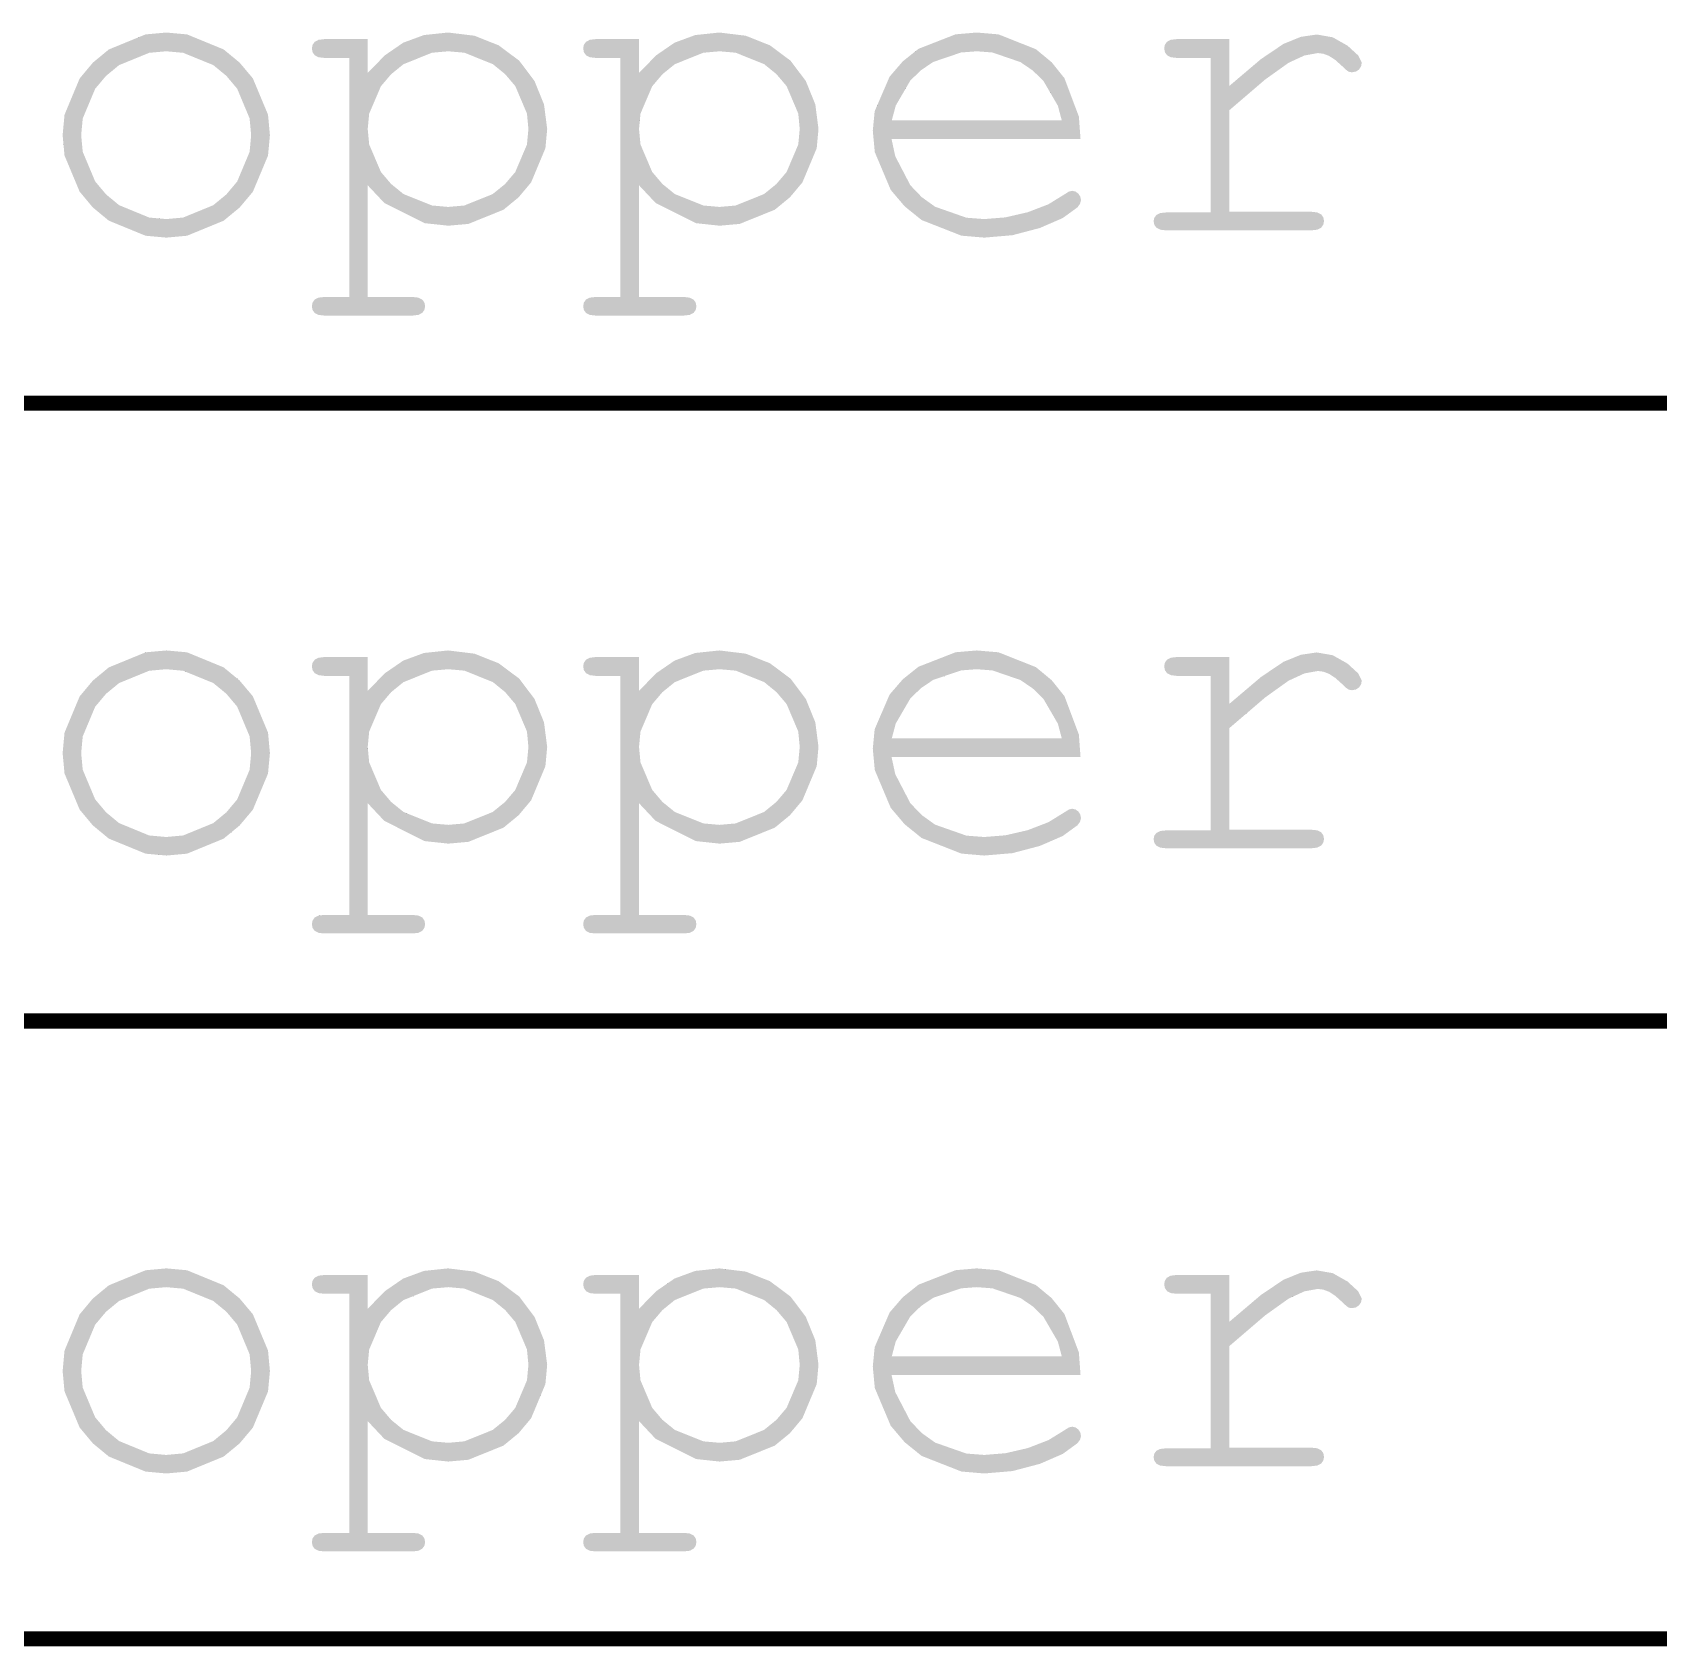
# Model space of a CAD drawing. Extents: x -3 to 268, y -4 to 76.
# Drawn here: x 216.55 to 227.34, y 30.49 to 41.2 of the extents above; entities that cross this region are included whole.
import ezdxf

# ---------------------------------------------------------------- set-up
doc = ezdxf.new("R2010")
doc.units = 0
doc.layers.add('DRILL_SYMBOLS', color=255, linetype='CONTINUOUS')

msp = doc.modelspace()

# ---------------------------------------------------------------- hatches: boundary and pattern name
at = {"layer": 'DRILL_SYMBOLS'}
for points in [[(218.121259, 40.514915), (218.10867, 40.379417), (218.007962, 40.139183), (217.996747, 40.514915), (217.986447, 40.626335), (217.90405, 40.823356), (217.831952, 40.908958), (217.745206, 40.980095), (217.545621, 41.061393), (217.432782, 41.071556), (217.319943, 41.061348), (217.120358, 40.979683), (217.033612, 40.908226), (216.961514, 40.822395), (216.879117, 40.62574), (216.868817, 40.514915), (216.879117, 40.404686), (216.961514, 40.208397), (217.033612, 40.122337), (217.120358, 40.05056), (217.319943, 39.968528), (217.432782, 39.958275), (217.545621, 39.968483), (217.745206, 40.050148), (217.831952, 40.121605), (217.90405, 40.207435), (217.986447, 40.404091), (217.996747, 40.514915), (218.007962, 40.139183), (217.919843, 40.034446), (217.813962, 39.947298), (217.571164, 39.8477), (217.434247, 39.835251), (217.296094, 39.847746), (217.052197, 39.94771), (216.946454, 40.035179), (216.858655, 40.140144), (216.758313, 40.380012), (216.74577, 40.514915), (216.758313, 40.650459), (216.858655, 40.89106), (216.946454, 40.996116), (217.052197, 41.083595), (217.296094, 41.183571), (217.434247, 41.196068), (217.571164, 41.183616), (217.813962, 41.084007), (217.919843, 40.996849), (218.007962, 40.892021), (218.10867, 40.651054)], [(218.770185, 41.152122), (218.770185, 40.928001), (218.884076, 41.044822), (219.006024, 41.128685), (219.143353, 41.179222), (219.303388, 41.196068), (219.47807, 41.174827), (219.638837, 41.111107), (219.77525, 41.009483), (219.876874, 40.874534), (219.940045, 40.719078), (219.961103, 40.555931), (219.949246, 40.428169), (219.854398, 40.201484), (219.836591, 40.555931), (219.826932, 40.658333), (219.749661, 40.840339), (219.68205, 40.919944), (219.600522, 40.986274), (219.411923, 41.06208), (219.304853, 41.071556), (219.197095, 41.062034), (219.007398, 40.985862), (218.925458, 40.919212), (218.857526, 40.839378), (218.779889, 40.657737), (218.770185, 40.555931), (218.779889, 40.453483), (218.857526, 40.27111), (218.925458, 40.191185), (219.007398, 40.124534), (219.197095, 40.048362), (219.304853, 40.038841), (219.411328, 40.048317), (219.599561, 40.124122), (219.681317, 40.190452), (219.749249, 40.270149), (219.826886, 40.452888), (219.836591, 40.555931), (219.854398, 40.201484), (219.771405, 40.102562), (219.671109, 40.02021), (219.437833, 39.926094), (219.304853, 39.914329), (219.14784, 39.931083), (218.880506, 40.065117), (218.770185, 40.182396), (218.770185, 39.441208), (219.069013, 39.441208), (219.106732, 39.436996), (219.132001, 39.424362), (219.146283, 39.40477), (219.151044, 39.379684), (219.146283, 39.355514), (219.132001, 39.335739), (219.106732, 39.322555), (219.069013, 39.318161), (218.48161, 39.318161), (218.443891, 39.322372), (218.418622, 39.335006), (218.40434, 39.354599), (218.399579, 39.379684), (218.40434, 39.40477), (218.418622, 39.424362), (218.443891, 39.436996), (218.48161, 39.441208), (218.647138, 39.441208), (218.647138, 41.02761), (218.48161, 41.02761), (218.443891, 41.032005), (218.418622, 41.045189), (218.40434, 41.06533), (218.399579, 41.090599), (218.40434, 41.114769), (218.418622, 41.134544), (218.443891, 41.147728), (218.48161, 41.152122)], [(220.570478, 41.152122), (220.570478, 40.928001), (220.684369, 41.044822), (220.806317, 41.128685), (220.943646, 41.179222), (221.103681, 41.196068), (221.278363, 41.174827), (221.43913, 41.111107), (221.575543, 41.009483), (221.677167, 40.874534), (221.740338, 40.719078), (221.761395, 40.555931), (221.749539, 40.428169), (221.654691, 40.201484), (221.636884, 40.555931), (221.627225, 40.658333), (221.549954, 40.840339), (221.482343, 40.919944), (221.400815, 40.986274), (221.212216, 41.06208), (221.105145, 41.071556), (220.997388, 41.062034), (220.807691, 40.985862), (220.725751, 40.919212), (220.657819, 40.839378), (220.580182, 40.657737), (220.570478, 40.555931), (220.580182, 40.453483), (220.657819, 40.27111), (220.725751, 40.191185), (220.807691, 40.124534), (220.997388, 40.048362), (221.105145, 40.038841), (221.211621, 40.048317), (221.399854, 40.124122), (221.48161, 40.190452), (221.549542, 40.270149), (221.627179, 40.452888), (221.636884, 40.555931), (221.654691, 40.201484), (221.571698, 40.102562), (221.471402, 40.02021), (221.238126, 39.926094), (221.105145, 39.914329), (220.948133, 39.931083), (220.680799, 40.065117), (220.570478, 40.182396), (220.570478, 39.441208), (220.869306, 39.441208), (220.907025, 39.436996), (220.932294, 39.424362), (220.946576, 39.40477), (220.951337, 39.379684), (220.946576, 39.355514), (220.932294, 39.335739), (220.907025, 39.322555), (220.869306, 39.318161), (220.281903, 39.318161), (220.244184, 39.322372), (220.218915, 39.335006), (220.204633, 39.354599), (220.199872, 39.379684), (220.204633, 39.40477), (220.218915, 39.424362), (220.244184, 39.436996), (220.281903, 39.441208), (220.447431, 39.441208), (220.447431, 41.02761), (220.281903, 41.02761), (220.244184, 41.032005), (220.218915, 41.045189), (220.204633, 41.06533), (220.199872, 41.090599), (220.204633, 41.114769), (220.218915, 41.134544), (220.244184, 41.147728), (220.281903, 41.152122)], [(223.500165, 40.488548), (222.246259, 40.488548), (222.270841, 40.374977), (222.370816, 40.182716), (222.44621, 40.104026), (222.535062, 40.04026), (222.742703, 39.967384), (222.861493, 39.958275), (223.002484, 39.969627), (223.150067, 40.003685), (223.28703, 40.056419), (223.396161, 40.123802), (223.422162, 40.140281), (223.444501, 40.145775), (223.466474, 40.141197), (223.485517, 40.127464), (223.4987, 40.107505), (223.503095, 40.084251), (223.497235, 40.059715), (223.479657, 40.035911), (223.382062, 39.965049), (223.229901, 39.898948), (223.048078, 39.851175), (222.861493, 39.835251), (222.709836, 39.848204), (222.445798, 39.95183), (222.333417, 40.042503), (222.240811, 40.151588), (222.134976, 40.402443), (222.121747, 40.544212), (222.134152, 40.673484), (222.233396, 40.903465), (222.320233, 41.004173), (222.425382, 41.088127), (222.671109, 41.184074), (222.811688, 41.196068), (222.955884, 41.183754), (223.204175, 41.085243), (223.30827, 40.999046), (223.393323, 40.893257), (223.375653, 40.61306), (223.349881, 40.710106), (223.253568, 40.875633), (223.183026, 40.944114), (223.101316, 40.99987), (222.915647, 41.063591), (222.811688, 41.071556), (222.707776, 41.063682), (222.522473, 41.000694), (222.441083, 40.945579), (222.37077, 40.877556), (222.274091, 40.711296), (222.247724, 40.61306), (223.375653, 40.61306), (223.393323, 40.893257), (223.48927, 40.638008)], [(224.48747, 41.152122), (224.48747, 40.841575), (224.697492, 41.019737), (224.847089, 41.120628), (224.961896, 41.16732), (225.067548, 41.182884), (225.173566, 41.16439), (225.271894, 41.108909), (225.342755, 41.043907), (225.366376, 40.996849), (225.361798, 40.971397), (225.348065, 40.950706), (225.327374, 40.936973), (225.301923, 40.932396), (225.288373, 40.933677), (225.27702, 40.937523), (225.262372, 40.948326), (225.238935, 40.970482), (225.190961, 41.013694), (225.149579, 41.040794), (225.111859, 41.055076), (225.074872, 41.059837), (224.986066, 41.043724), (224.88078, 40.995384), (224.72569, 40.884422), (224.48747, 40.680443), (224.48747, 40.006614), (225.032392, 40.006614), (225.07121, 40.002403), (225.096845, 39.989769), (225.111127, 39.970176), (225.115888, 39.945091), (225.111127, 39.920921), (225.096845, 39.901146), (225.07121, 39.887962), (225.032392, 39.883568), (224.06706, 39.883568), (224.02934, 39.887779), (224.004071, 39.900413), (223.989789, 39.919639), (223.985028, 39.943626), (223.989606, 39.966514), (224.003339, 39.985374), (224.028424, 39.998008), (224.06706, 40.00222), (224.364423, 40.00222), (224.364423, 41.02761), (224.137372, 41.02761), (224.099652, 41.032005), (224.074384, 41.045189), (224.060102, 41.06533), (224.055341, 41.090599), (224.059918, 41.114769), (224.073651, 41.134544), (224.098737, 41.147728), (224.137372, 41.152122)], [(218.121259, 36.414915), (218.10867, 36.279417), (218.007962, 36.039183), (217.996747, 36.414915), (217.986447, 36.526335), (217.90405, 36.723356), (217.831952, 36.808958), (217.745206, 36.880095), (217.545621, 36.961393), (217.432782, 36.971556), (217.319943, 36.961348), (217.120358, 36.879683), (217.033612, 36.808226), (216.961514, 36.722395), (216.879117, 36.52574), (216.868817, 36.414915), (216.879117, 36.304686), (216.961514, 36.108397), (217.033612, 36.022337), (217.120358, 35.95056), (217.319943, 35.868528), (217.432782, 35.858275), (217.545621, 35.868483), (217.745206, 35.950148), (217.831952, 36.021605), (217.90405, 36.107435), (217.986447, 36.304091), (217.996747, 36.414915), (218.007962, 36.039183), (217.919843, 35.934446), (217.813962, 35.847298), (217.571164, 35.7477), (217.434247, 35.735251), (217.296094, 35.747746), (217.052197, 35.84771), (216.946454, 35.935179), (216.858655, 36.040144), (216.758313, 36.280012), (216.74577, 36.414915), (216.758313, 36.550459), (216.858655, 36.79106), (216.946454, 36.896116), (217.052197, 36.983595), (217.296094, 37.083571), (217.434247, 37.096068), (217.571164, 37.083616), (217.813962, 36.984007), (217.919843, 36.896849), (218.007962, 36.792021), (218.10867, 36.551054)], [(218.770185, 37.052122), (218.770185, 36.828001), (218.884076, 36.944822), (219.006024, 37.028685), (219.143353, 37.079222), (219.303388, 37.096068), (219.47807, 37.074827), (219.638837, 37.011107), (219.77525, 36.909483), (219.876874, 36.774534), (219.940045, 36.619078), (219.961103, 36.455931), (219.949246, 36.328169), (219.854398, 36.101484), (219.836591, 36.455931), (219.826932, 36.558333), (219.749661, 36.740339), (219.68205, 36.819944), (219.600522, 36.886274), (219.411923, 36.96208), (219.304853, 36.971556), (219.197095, 36.962034), (219.007398, 36.885862), (218.925458, 36.819212), (218.857526, 36.739378), (218.779889, 36.557737), (218.770185, 36.455931), (218.779889, 36.353483), (218.857526, 36.17111), (218.925458, 36.091185), (219.007398, 36.024534), (219.197095, 35.948362), (219.304853, 35.938841), (219.411328, 35.948317), (219.599561, 36.024122), (219.681317, 36.090452), (219.749249, 36.170149), (219.826886, 36.352888), (219.836591, 36.455931), (219.854398, 36.101484), (219.771405, 36.002562), (219.671109, 35.92021), (219.437833, 35.826094), (219.304853, 35.814329), (219.14784, 35.831083), (218.880506, 35.965117), (218.770185, 36.082396), (218.770185, 35.341208), (219.069013, 35.341208), (219.106732, 35.336996), (219.132001, 35.324362), (219.146283, 35.30477), (219.151044, 35.279684), (219.146283, 35.255514), (219.132001, 35.235739), (219.106732, 35.222555), (219.069013, 35.218161), (218.48161, 35.218161), (218.443891, 35.222372), (218.418622, 35.235006), (218.40434, 35.254599), (218.399579, 35.279684), (218.40434, 35.30477), (218.418622, 35.324362), (218.443891, 35.336996), (218.48161, 35.341208), (218.647138, 35.341208), (218.647138, 36.92761), (218.48161, 36.92761), (218.443891, 36.932005), (218.418622, 36.945189), (218.40434, 36.96533), (218.399579, 36.990599), (218.40434, 37.014769), (218.418622, 37.034544), (218.443891, 37.047728), (218.48161, 37.052122)], [(220.570478, 37.052122), (220.570478, 36.828001), (220.684369, 36.944822), (220.806317, 37.028685), (220.943646, 37.079222), (221.103681, 37.096068), (221.278363, 37.074827), (221.43913, 37.011107), (221.575543, 36.909483), (221.677167, 36.774534), (221.740338, 36.619078), (221.761395, 36.455931), (221.749539, 36.328169), (221.654691, 36.101484), (221.636884, 36.455931), (221.627225, 36.558333), (221.549954, 36.740339), (221.482343, 36.819944), (221.400815, 36.886274), (221.212216, 36.96208), (221.105145, 36.971556), (220.997388, 36.962034), (220.807691, 36.885862), (220.725751, 36.819212), (220.657819, 36.739378), (220.580182, 36.557737), (220.570478, 36.455931), (220.580182, 36.353483), (220.657819, 36.17111), (220.725751, 36.091185), (220.807691, 36.024534), (220.997388, 35.948362), (221.105145, 35.938841), (221.211621, 35.948317), (221.399854, 36.024122), (221.48161, 36.090452), (221.549542, 36.170149), (221.627179, 36.352888), (221.636884, 36.455931), (221.654691, 36.101484), (221.571698, 36.002562), (221.471402, 35.92021), (221.238126, 35.826094), (221.105145, 35.814329), (220.948133, 35.831083), (220.680799, 35.965117), (220.570478, 36.082396), (220.570478, 35.341208), (220.869306, 35.341208), (220.907025, 35.336996), (220.932294, 35.324362), (220.946576, 35.30477), (220.951337, 35.279684), (220.946576, 35.255514), (220.932294, 35.235739), (220.907025, 35.222555), (220.869306, 35.218161), (220.281903, 35.218161), (220.244184, 35.222372), (220.218915, 35.235006), (220.204633, 35.254599), (220.199872, 35.279684), (220.204633, 35.30477), (220.218915, 35.324362), (220.244184, 35.336996), (220.281903, 35.341208), (220.447431, 35.341208), (220.447431, 36.92761), (220.281903, 36.92761), (220.244184, 36.932005), (220.218915, 36.945189), (220.204633, 36.96533), (220.199872, 36.990599), (220.204633, 37.014769), (220.218915, 37.034544), (220.244184, 37.047728), (220.281903, 37.052122)], [(223.500165, 36.388548), (222.246259, 36.388548), (222.270841, 36.274977), (222.370816, 36.082716), (222.44621, 36.004026), (222.535062, 35.94026), (222.742703, 35.867384), (222.861493, 35.858275), (223.002484, 35.869627), (223.150067, 35.903685), (223.28703, 35.956419), (223.396161, 36.023802), (223.422162, 36.040281), (223.444501, 36.045775), (223.466474, 36.041197), (223.485517, 36.027464), (223.4987, 36.007505), (223.503095, 35.984251), (223.497235, 35.959715), (223.479657, 35.935911), (223.382062, 35.865049), (223.229901, 35.798948), (223.048078, 35.751175), (222.861493, 35.735251), (222.709836, 35.748204), (222.445798, 35.85183), (222.333417, 35.942503), (222.240811, 36.051588), (222.134976, 36.302443), (222.121747, 36.444212), (222.134152, 36.573484), (222.233396, 36.803465), (222.320233, 36.904173), (222.425382, 36.988127), (222.671109, 37.084074), (222.811688, 37.096068), (222.955884, 37.083754), (223.204175, 36.985243), (223.30827, 36.899046), (223.393323, 36.793257), (223.375653, 36.51306), (223.349881, 36.610106), (223.253568, 36.775633), (223.183026, 36.844114), (223.101316, 36.89987), (222.915647, 36.963591), (222.811688, 36.971556), (222.707776, 36.963682), (222.522473, 36.900694), (222.441083, 36.845579), (222.37077, 36.777556), (222.274091, 36.611296), (222.247724, 36.51306), (223.375653, 36.51306), (223.393323, 36.793257), (223.48927, 36.538008)], [(224.48747, 37.052122), (224.48747, 36.741575), (224.697492, 36.919737), (224.847089, 37.020628), (224.961896, 37.06732), (225.067548, 37.082884), (225.173566, 37.06439), (225.271894, 37.008909), (225.342755, 36.943907), (225.366376, 36.896849), (225.361798, 36.871397), (225.348065, 36.850706), (225.327374, 36.836973), (225.301923, 36.832396), (225.288373, 36.833677), (225.27702, 36.837523), (225.262372, 36.848326), (225.238935, 36.870482), (225.190961, 36.913694), (225.149579, 36.940794), (225.111859, 36.955076), (225.074872, 36.959837), (224.986066, 36.943724), (224.88078, 36.895384), (224.72569, 36.784422), (224.48747, 36.580443), (224.48747, 35.906614), (225.032392, 35.906614), (225.07121, 35.902403), (225.096845, 35.889769), (225.111127, 35.870176), (225.115888, 35.845091), (225.111127, 35.820921), (225.096845, 35.801146), (225.07121, 35.787962), (225.032392, 35.783568), (224.06706, 35.783568), (224.02934, 35.787779), (224.004071, 35.800413), (223.989789, 35.819639), (223.985028, 35.843626), (223.989606, 35.866514), (224.003339, 35.885374), (224.028424, 35.898008), (224.06706, 35.90222), (224.364423, 35.90222), (224.364423, 36.92761), (224.137372, 36.92761), (224.099652, 36.932005), (224.074384, 36.945189), (224.060102, 36.96533), (224.055341, 36.990599), (224.059918, 37.014769), (224.073651, 37.034544), (224.098737, 37.047728), (224.137372, 37.052122)], [(218.121259, 32.314915), (218.10867, 32.179417), (218.007962, 31.939183), (217.996747, 32.314915), (217.986447, 32.426335), (217.90405, 32.623356), (217.831952, 32.708958), (217.745206, 32.780095), (217.545621, 32.861393), (217.432782, 32.871556), (217.319943, 32.861348), (217.120358, 32.779683), (217.033612, 32.708226), (216.961514, 32.622395), (216.879117, 32.42574), (216.868817, 32.314915), (216.879117, 32.204686), (216.961514, 32.008397), (217.033612, 31.922337), (217.120358, 31.85056), (217.319943, 31.768528), (217.432782, 31.758275), (217.545621, 31.768483), (217.745206, 31.850148), (217.831952, 31.921605), (217.90405, 32.007435), (217.986447, 32.204091), (217.996747, 32.314915), (218.007962, 31.939183), (217.919843, 31.834446), (217.813962, 31.747298), (217.571164, 31.6477), (217.434247, 31.635251), (217.296094, 31.647746), (217.052197, 31.74771), (216.946454, 31.835179), (216.858655, 31.940144), (216.758313, 32.180012), (216.74577, 32.314915), (216.758313, 32.450459), (216.858655, 32.69106), (216.946454, 32.796116), (217.052197, 32.883595), (217.296094, 32.983571), (217.434247, 32.996068), (217.571164, 32.983616), (217.813962, 32.884007), (217.919843, 32.796849), (218.007962, 32.692021), (218.10867, 32.451054)], [(218.770185, 32.952122), (218.770185, 32.728001), (218.884076, 32.844822), (219.006024, 32.928685), (219.143353, 32.979222), (219.303388, 32.996068), (219.47807, 32.974827), (219.638837, 32.911107), (219.77525, 32.809483), (219.876874, 32.674534), (219.940045, 32.519078), (219.961103, 32.355931), (219.949246, 32.228169), (219.854398, 32.001484), (219.836591, 32.355931), (219.826932, 32.458333), (219.749661, 32.640339), (219.68205, 32.719944), (219.600522, 32.786274), (219.411923, 32.86208), (219.304853, 32.871556), (219.197095, 32.862034), (219.007398, 32.785862), (218.925458, 32.719212), (218.857526, 32.639378), (218.779889, 32.457737), (218.770185, 32.355931), (218.779889, 32.253483), (218.857526, 32.07111), (218.925458, 31.991185), (219.007398, 31.924534), (219.197095, 31.848362), (219.304853, 31.838841), (219.411328, 31.848317), (219.599561, 31.924122), (219.681317, 31.990452), (219.749249, 32.070149), (219.826886, 32.252888), (219.836591, 32.355931), (219.854398, 32.001484), (219.771405, 31.902562), (219.671109, 31.82021), (219.437833, 31.726094), (219.304853, 31.714329), (219.14784, 31.731083), (218.880506, 31.865117), (218.770185, 31.982396), (218.770185, 31.241208), (219.069013, 31.241208), (219.106732, 31.236996), (219.132001, 31.224362), (219.146283, 31.20477), (219.151044, 31.179684), (219.146283, 31.155514), (219.132001, 31.135739), (219.106732, 31.122555), (219.069013, 31.118161), (218.48161, 31.118161), (218.443891, 31.122372), (218.418622, 31.135006), (218.40434, 31.154599), (218.399579, 31.179684), (218.40434, 31.20477), (218.418622, 31.224362), (218.443891, 31.236996), (218.48161, 31.241208), (218.647138, 31.241208), (218.647138, 32.82761), (218.48161, 32.82761), (218.443891, 32.832005), (218.418622, 32.845189), (218.40434, 32.86533), (218.399579, 32.890599), (218.40434, 32.914769), (218.418622, 32.934544), (218.443891, 32.947728), (218.48161, 32.952122)], [(220.570478, 32.952122), (220.570478, 32.728001), (220.684369, 32.844822), (220.806317, 32.928685), (220.943646, 32.979222), (221.103681, 32.996068), (221.278363, 32.974827), (221.43913, 32.911107), (221.575543, 32.809483), (221.677167, 32.674534), (221.740338, 32.519078), (221.761395, 32.355931), (221.749539, 32.228169), (221.654691, 32.001484), (221.636884, 32.355931), (221.627225, 32.458333), (221.549954, 32.640339), (221.482343, 32.719944), (221.400815, 32.786274), (221.212216, 32.86208), (221.105145, 32.871556), (220.997388, 32.862034), (220.807691, 32.785862), (220.725751, 32.719212), (220.657819, 32.639378), (220.580182, 32.457737), (220.570478, 32.355931), (220.580182, 32.253483), (220.657819, 32.07111), (220.725751, 31.991185), (220.807691, 31.924534), (220.997388, 31.848362), (221.105145, 31.838841), (221.211621, 31.848317), (221.399854, 31.924122), (221.48161, 31.990452), (221.549542, 32.070149), (221.627179, 32.252888), (221.636884, 32.355931), (221.654691, 32.001484), (221.571698, 31.902562), (221.471402, 31.82021), (221.238126, 31.726094), (221.105145, 31.714329), (220.948133, 31.731083), (220.680799, 31.865117), (220.570478, 31.982396), (220.570478, 31.241208), (220.869306, 31.241208), (220.907025, 31.236996), (220.932294, 31.224362), (220.946576, 31.20477), (220.951337, 31.179684), (220.946576, 31.155514), (220.932294, 31.135739), (220.907025, 31.122555), (220.869306, 31.118161), (220.281903, 31.118161), (220.244184, 31.122372), (220.218915, 31.135006), (220.204633, 31.154599), (220.199872, 31.179684), (220.204633, 31.20477), (220.218915, 31.224362), (220.244184, 31.236996), (220.281903, 31.241208), (220.447431, 31.241208), (220.447431, 32.82761), (220.281903, 32.82761), (220.244184, 32.832005), (220.218915, 32.845189), (220.204633, 32.86533), (220.199872, 32.890599), (220.204633, 32.914769), (220.218915, 32.934544), (220.244184, 32.947728), (220.281903, 32.952122)], [(223.500165, 32.288548), (222.246259, 32.288548), (222.270841, 32.174977), (222.370816, 31.982716), (222.44621, 31.904026), (222.535062, 31.84026), (222.742703, 31.767384), (222.861493, 31.758275), (223.002484, 31.769627), (223.150067, 31.803685), (223.28703, 31.856419), (223.396161, 31.923802), (223.422162, 31.940281), (223.444501, 31.945775), (223.466474, 31.941197), (223.485517, 31.927464), (223.4987, 31.907505), (223.503095, 31.884251), (223.497235, 31.859715), (223.479657, 31.835911), (223.382062, 31.765049), (223.229901, 31.698948), (223.048078, 31.651175), (222.861493, 31.635251), (222.709836, 31.648204), (222.445798, 31.75183), (222.333417, 31.842503), (222.240811, 31.951588), (222.134976, 32.202443), (222.121747, 32.344212), (222.134152, 32.473484), (222.233396, 32.703465), (222.320233, 32.804173), (222.425382, 32.888127), (222.671109, 32.984074), (222.811688, 32.996068), (222.955884, 32.983754), (223.204175, 32.885243), (223.30827, 32.799046), (223.393323, 32.693257), (223.375653, 32.41306), (223.349881, 32.510106), (223.253568, 32.675633), (223.183026, 32.744114), (223.101316, 32.79987), (222.915647, 32.863591), (222.811688, 32.871556), (222.707776, 32.863682), (222.522473, 32.800694), (222.441083, 32.745579), (222.37077, 32.677556), (222.274091, 32.511296), (222.247724, 32.41306), (223.375653, 32.41306), (223.393323, 32.693257), (223.48927, 32.438008)], [(224.48747, 32.952122), (224.48747, 32.641575), (224.697492, 32.819737), (224.847089, 32.920628), (224.961896, 32.96732), (225.067548, 32.982884), (225.173566, 32.96439), (225.271894, 32.908909), (225.342755, 32.843907), (225.366376, 32.796849), (225.361798, 32.771397), (225.348065, 32.750706), (225.327374, 32.736973), (225.301923, 32.732396), (225.288373, 32.733677), (225.27702, 32.737523), (225.262372, 32.748326), (225.238935, 32.770482), (225.190961, 32.813694), (225.149579, 32.840794), (225.111859, 32.855076), (225.074872, 32.859837), (224.986066, 32.843724), (224.88078, 32.795384), (224.72569, 32.684422), (224.48747, 32.480443), (224.48747, 31.806614), (225.032392, 31.806614), (225.07121, 31.802403), (225.096845, 31.789769), (225.111127, 31.770176), (225.115888, 31.745091), (225.111127, 31.720921), (225.096845, 31.701146), (225.07121, 31.687962), (225.032392, 31.683568), (224.06706, 31.683568), (224.02934, 31.687779), (224.004071, 31.700413), (223.989789, 31.719639), (223.985028, 31.743626), (223.989606, 31.766514), (224.003339, 31.785374), (224.028424, 31.798008), (224.06706, 31.80222), (224.364423, 31.80222), (224.364423, 32.82761), (224.137372, 32.82761), (224.099652, 32.832005), (224.074384, 32.845189), (224.060102, 32.86533), (224.055341, 32.890599), (224.059918, 32.914769), (224.073651, 32.934544), (224.098737, 32.947728), (224.137372, 32.952122)]]:
    msp.add_hatch(color=7, dxfattribs=at).paths.add_polyline_path(points)

# ---------------------------------------------------------------- linework, layer by layer
at = {"layer": 'DRILL_SYMBOLS', "color": 7}
for points, const_width in [([(218.121259, 40.514915), (218.10867, 40.379417), (218.007962, 40.139183), (217.996747, 40.514915), (217.986447, 40.626335), (217.90405, 40.823356), (217.831952, 40.908958), (217.745206, 40.980095), (217.545621, 41.061393), (217.432782, 41.071556), (217.319943, 41.061348), (217.120358, 40.979683), (217.033612, 40.908226), (216.961514, 40.822395), (216.879117, 40.62574), (216.868817, 40.514915), (216.879117, 40.404686), (216.961514, 40.208397), (217.033612, 40.122337), (217.120358, 40.05056), (217.319943, 39.968528), (217.432782, 39.958275), (217.545621, 39.968483), (217.745206, 40.050148), (217.831952, 40.121605), (217.90405, 40.207435), (217.986447, 40.404091), (217.996747, 40.514915), (218.007962, 40.139183), (217.919843, 40.034446), (217.813962, 39.947298), (217.571164, 39.8477), (217.434247, 39.835251), (217.296094, 39.847746), (217.052197, 39.94771), (216.946454, 40.035179), (216.858655, 40.140144), (216.758313, 40.380012), (216.74577, 40.514915), (216.758313, 40.650459), (216.858655, 40.89106), (216.946454, 40.996116), (217.052197, 41.083595), (217.296094, 41.183571), (217.434247, 41.196068), (217.571164, 41.183616), (217.813962, 41.084007), (217.919843, 40.996849), (218.007962, 40.892021), (218.10867, 40.651054), (218.121259, 40.514915)], 0.000001), ([(218.770185, 41.152122), (218.770185, 40.928001), (218.884076, 41.044822), (219.006024, 41.128685), (219.143353, 41.179222), (219.303388, 41.196068), (219.47807, 41.174827), (219.638837, 41.111107), (219.77525, 41.009483), (219.876874, 40.874534), (219.940045, 40.719078), (219.961103, 40.555931), (219.949246, 40.428169), (219.854398, 40.201484), (219.836591, 40.555931), (219.826932, 40.658333), (219.749661, 40.840339), (219.68205, 40.919944), (219.600522, 40.986274), (219.411923, 41.06208), (219.304853, 41.071556), (219.197095, 41.062034), (219.007398, 40.985862), (218.925458, 40.919212), (218.857526, 40.839378), (218.779889, 40.657737), (218.770185, 40.555931), (218.779889, 40.453483), (218.857526, 40.27111), (218.925458, 40.191185), (219.007398, 40.124534), (219.197095, 40.048362), (219.304853, 40.038841), (219.411328, 40.048317), (219.599561, 40.124122), (219.681317, 40.190452), (219.749249, 40.270149), (219.826886, 40.452888), (219.836591, 40.555931), (219.854398, 40.201484), (219.771405, 40.102562), (219.671109, 40.02021), (219.437833, 39.926094), (219.304853, 39.914329), (219.14784, 39.931083), (218.880506, 40.065117), (218.770185, 40.182396), (218.770185, 39.441208), (219.069013, 39.441208), (219.106732, 39.436996), (219.132001, 39.424362), (219.146283, 39.40477), (219.151044, 39.379684), (219.146283, 39.355514), (219.132001, 39.335739), (219.106732, 39.322555), (219.069013, 39.318161), (218.48161, 39.318161), (218.443891, 39.322372), (218.418622, 39.335006), (218.40434, 39.354599), (218.399579, 39.379684), (218.40434, 39.40477), (218.418622, 39.424362), (218.443891, 39.436996), (218.48161, 39.441208), (218.647138, 39.441208), (218.647138, 41.02761), (218.48161, 41.02761), (218.443891, 41.032005), (218.418622, 41.045189), (218.40434, 41.06533), (218.399579, 41.090599), (218.40434, 41.114769), (218.418622, 41.134544), (218.443891, 41.147728), (218.48161, 41.152122), (218.770185, 41.152122)], 0.000001), ([(220.570478, 41.152122), (220.570478, 40.928001), (220.684369, 41.044822), (220.806317, 41.128685), (220.943646, 41.179222), (221.103681, 41.196068), (221.278363, 41.174827), (221.43913, 41.111107), (221.575543, 41.009483), (221.677167, 40.874534), (221.740338, 40.719078), (221.761395, 40.555931), (221.749539, 40.428169), (221.654691, 40.201484), (221.636884, 40.555931), (221.627225, 40.658333), (221.549954, 40.840339), (221.482343, 40.919944), (221.400815, 40.986274), (221.212216, 41.06208), (221.105145, 41.071556), (220.997388, 41.062034), (220.807691, 40.985862), (220.725751, 40.919212), (220.657819, 40.839378), (220.580182, 40.657737), (220.570478, 40.555931), (220.580182, 40.453483), (220.657819, 40.27111), (220.725751, 40.191185), (220.807691, 40.124534), (220.997388, 40.048362), (221.105145, 40.038841), (221.211621, 40.048317), (221.399854, 40.124122), (221.48161, 40.190452), (221.549542, 40.270149), (221.627179, 40.452888), (221.636884, 40.555931), (221.654691, 40.201484), (221.571698, 40.102562), (221.471402, 40.02021), (221.238126, 39.926094), (221.105145, 39.914329), (220.948133, 39.931083), (220.680799, 40.065117), (220.570478, 40.182396), (220.570478, 39.441208), (220.869306, 39.441208), (220.907025, 39.436996), (220.932294, 39.424362), (220.946576, 39.40477), (220.951337, 39.379684), (220.946576, 39.355514), (220.932294, 39.335739), (220.907025, 39.322555), (220.869306, 39.318161), (220.281903, 39.318161), (220.244184, 39.322372), (220.218915, 39.335006), (220.204633, 39.354599), (220.199872, 39.379684), (220.204633, 39.40477), (220.218915, 39.424362), (220.244184, 39.436996), (220.281903, 39.441208), (220.447431, 39.441208), (220.447431, 41.02761), (220.281903, 41.02761), (220.244184, 41.032005), (220.218915, 41.045189), (220.204633, 41.06533), (220.199872, 41.090599), (220.204633, 41.114769), (220.218915, 41.134544), (220.244184, 41.147728), (220.281903, 41.152122), (220.570478, 41.152122)], 0.000001), ([(223.500165, 40.488548), (222.246259, 40.488548), (222.270841, 40.374977), (222.370816, 40.182716), (222.44621, 40.104026), (222.535062, 40.04026), (222.742703, 39.967384), (222.861493, 39.958275), (223.002484, 39.969627), (223.150067, 40.003685), (223.28703, 40.056419), (223.396161, 40.123802), (223.422162, 40.140281), (223.444501, 40.145775), (223.466474, 40.141197), (223.485517, 40.127464), (223.4987, 40.107505), (223.503095, 40.084251), (223.497235, 40.059715), (223.479657, 40.035911), (223.382062, 39.965049), (223.229901, 39.898948), (223.048078, 39.851175), (222.861493, 39.835251), (222.709836, 39.848204), (222.445798, 39.95183), (222.333417, 40.042503), (222.240811, 40.151588), (222.134976, 40.402443), (222.121747, 40.544212), (222.134152, 40.673484), (222.233396, 40.903465), (222.320233, 41.004173), (222.425382, 41.088127), (222.671109, 41.184074), (222.811688, 41.196068), (222.955884, 41.183754), (223.204175, 41.085243), (223.30827, 40.999046), (223.393323, 40.893257), (223.375653, 40.61306), (223.349881, 40.710106), (223.253568, 40.875633), (223.183026, 40.944114), (223.101316, 40.99987), (222.915647, 41.063591), (222.811688, 41.071556), (222.707776, 41.063682), (222.522473, 41.000694), (222.441083, 40.945579), (222.37077, 40.877556), (222.274091, 40.711296), (222.247724, 40.61306), (223.375653, 40.61306), (223.393323, 40.893257), (223.48927, 40.638008), (223.500165, 40.488548)], 0.000001), ([(224.48747, 41.152122), (224.48747, 40.841575), (224.697492, 41.019737), (224.847089, 41.120628), (224.961896, 41.16732), (225.067548, 41.182884), (225.173566, 41.16439), (225.271894, 41.108909), (225.342755, 41.043907), (225.366376, 40.996849), (225.361798, 40.971397), (225.348065, 40.950706), (225.327374, 40.936973), (225.301923, 40.932396), (225.288373, 40.933677), (225.27702, 40.937523), (225.262372, 40.948326), (225.238935, 40.970482), (225.190961, 41.013694), (225.149579, 41.040794), (225.111859, 41.055076), (225.074872, 41.059837), (224.986066, 41.043724), (224.88078, 40.995384), (224.72569, 40.884422), (224.48747, 40.680443), (224.48747, 40.006614), (225.032392, 40.006614), (225.07121, 40.002403), (225.096845, 39.989769), (225.111127, 39.970176), (225.115888, 39.945091), (225.111127, 39.920921), (225.096845, 39.901146), (225.07121, 39.887962), (225.032392, 39.883568), (224.06706, 39.883568), (224.02934, 39.887779), (224.004071, 39.900413), (223.989789, 39.919639), (223.985028, 39.943626), (223.989606, 39.966514), (224.003339, 39.985374), (224.028424, 39.998008), (224.06706, 40.00222), (224.364423, 40.00222), (224.364423, 41.02761), (224.137372, 41.02761), (224.099652, 41.032005), (224.074384, 41.045189), (224.060102, 41.06533), (224.055341, 41.090599), (224.059918, 41.114769), (224.073651, 41.134544), (224.098737, 41.147728), (224.137372, 41.152122), (224.48747, 41.152122)], 0.000001), ([(110.923999, 38.737377), (267.529853, 38.737377)], 0.1), ([(218.121259, 36.414915), (218.10867, 36.279417), (218.007962, 36.039183), (217.996747, 36.414915), (217.986447, 36.526335), (217.90405, 36.723356), (217.831952, 36.808958), (217.745206, 36.880095), (217.545621, 36.961393), (217.432782, 36.971556), (217.319943, 36.961348), (217.120358, 36.879683), (217.033612, 36.808226), (216.961514, 36.722395), (216.879117, 36.52574), (216.868817, 36.414915), (216.879117, 36.304686), (216.961514, 36.108397), (217.033612, 36.022337), (217.120358, 35.95056), (217.319943, 35.868528), (217.432782, 35.858275), (217.545621, 35.868483), (217.745206, 35.950148), (217.831952, 36.021605), (217.90405, 36.107435), (217.986447, 36.304091), (217.996747, 36.414915), (218.007962, 36.039183), (217.919843, 35.934446), (217.813962, 35.847298), (217.571164, 35.7477), (217.434247, 35.735251), (217.296094, 35.747746), (217.052197, 35.84771), (216.946454, 35.935179), (216.858655, 36.040144), (216.758313, 36.280012), (216.74577, 36.414915), (216.758313, 36.550459), (216.858655, 36.79106), (216.946454, 36.896116), (217.052197, 36.983595), (217.296094, 37.083571), (217.434247, 37.096068), (217.571164, 37.083616), (217.813962, 36.984007), (217.919843, 36.896849), (218.007962, 36.792021), (218.10867, 36.551054), (218.121259, 36.414915)], 0.000001), ([(218.770185, 37.052122), (218.770185, 36.828001), (218.884076, 36.944822), (219.006024, 37.028685), (219.143353, 37.079222), (219.303388, 37.096068), (219.47807, 37.074827), (219.638837, 37.011107), (219.77525, 36.909483), (219.876874, 36.774534), (219.940045, 36.619078), (219.961103, 36.455931), (219.949246, 36.328169), (219.854398, 36.101484), (219.836591, 36.455931), (219.826932, 36.558333), (219.749661, 36.740339), (219.68205, 36.819944), (219.600522, 36.886274), (219.411923, 36.96208), (219.304853, 36.971556), (219.197095, 36.962034), (219.007398, 36.885862), (218.925458, 36.819212), (218.857526, 36.739378), (218.779889, 36.557737), (218.770185, 36.455931), (218.779889, 36.353483), (218.857526, 36.17111), (218.925458, 36.091185), (219.007398, 36.024534), (219.197095, 35.948362), (219.304853, 35.938841), (219.411328, 35.948317), (219.599561, 36.024122), (219.681317, 36.090452), (219.749249, 36.170149), (219.826886, 36.352888), (219.836591, 36.455931), (219.854398, 36.101484), (219.771405, 36.002562), (219.671109, 35.92021), (219.437833, 35.826094), (219.304853, 35.814329), (219.14784, 35.831083), (218.880506, 35.965117), (218.770185, 36.082396), (218.770185, 35.341208), (219.069013, 35.341208), (219.106732, 35.336996), (219.132001, 35.324362), (219.146283, 35.30477), (219.151044, 35.279684), (219.146283, 35.255514), (219.132001, 35.235739), (219.106732, 35.222555), (219.069013, 35.218161), (218.48161, 35.218161), (218.443891, 35.222372), (218.418622, 35.235006), (218.40434, 35.254599), (218.399579, 35.279684), (218.40434, 35.30477), (218.418622, 35.324362), (218.443891, 35.336996), (218.48161, 35.341208), (218.647138, 35.341208), (218.647138, 36.92761), (218.48161, 36.92761), (218.443891, 36.932005), (218.418622, 36.945189), (218.40434, 36.96533), (218.399579, 36.990599), (218.40434, 37.014769), (218.418622, 37.034544), (218.443891, 37.047728), (218.48161, 37.052122), (218.770185, 37.052122)], 0.000001), ([(220.570478, 37.052122), (220.570478, 36.828001), (220.684369, 36.944822), (220.806317, 37.028685), (220.943646, 37.079222), (221.103681, 37.096068), (221.278363, 37.074827), (221.43913, 37.011107), (221.575543, 36.909483), (221.677167, 36.774534), (221.740338, 36.619078), (221.761395, 36.455931), (221.749539, 36.328169), (221.654691, 36.101484), (221.636884, 36.455931), (221.627225, 36.558333), (221.549954, 36.740339), (221.482343, 36.819944), (221.400815, 36.886274), (221.212216, 36.96208), (221.105145, 36.971556), (220.997388, 36.962034), (220.807691, 36.885862), (220.725751, 36.819212), (220.657819, 36.739378), (220.580182, 36.557737), (220.570478, 36.455931), (220.580182, 36.353483), (220.657819, 36.17111), (220.725751, 36.091185), (220.807691, 36.024534), (220.997388, 35.948362), (221.105145, 35.938841), (221.211621, 35.948317), (221.399854, 36.024122), (221.48161, 36.090452), (221.549542, 36.170149), (221.627179, 36.352888), (221.636884, 36.455931), (221.654691, 36.101484), (221.571698, 36.002562), (221.471402, 35.92021), (221.238126, 35.826094), (221.105145, 35.814329), (220.948133, 35.831083), (220.680799, 35.965117), (220.570478, 36.082396), (220.570478, 35.341208), (220.869306, 35.341208), (220.907025, 35.336996), (220.932294, 35.324362), (220.946576, 35.30477), (220.951337, 35.279684), (220.946576, 35.255514), (220.932294, 35.235739), (220.907025, 35.222555), (220.869306, 35.218161), (220.281903, 35.218161), (220.244184, 35.222372), (220.218915, 35.235006), (220.204633, 35.254599), (220.199872, 35.279684), (220.204633, 35.30477), (220.218915, 35.324362), (220.244184, 35.336996), (220.281903, 35.341208), (220.447431, 35.341208), (220.447431, 36.92761), (220.281903, 36.92761), (220.244184, 36.932005), (220.218915, 36.945189), (220.204633, 36.96533), (220.199872, 36.990599), (220.204633, 37.014769), (220.218915, 37.034544), (220.244184, 37.047728), (220.281903, 37.052122), (220.570478, 37.052122)], 0.000001), ([(223.500165, 36.388548), (222.246259, 36.388548), (222.270841, 36.274977), (222.370816, 36.082716), (222.44621, 36.004026), (222.535062, 35.94026), (222.742703, 35.867384), (222.861493, 35.858275), (223.002484, 35.869627), (223.150067, 35.903685), (223.28703, 35.956419), (223.396161, 36.023802), (223.422162, 36.040281), (223.444501, 36.045775), (223.466474, 36.041197), (223.485517, 36.027464), (223.4987, 36.007505), (223.503095, 35.984251), (223.497235, 35.959715), (223.479657, 35.935911), (223.382062, 35.865049), (223.229901, 35.798948), (223.048078, 35.751175), (222.861493, 35.735251), (222.709836, 35.748204), (222.445798, 35.85183), (222.333417, 35.942503), (222.240811, 36.051588), (222.134976, 36.302443), (222.121747, 36.444212), (222.134152, 36.573484), (222.233396, 36.803465), (222.320233, 36.904173), (222.425382, 36.988127), (222.671109, 37.084074), (222.811688, 37.096068), (222.955884, 37.083754), (223.204175, 36.985243), (223.30827, 36.899046), (223.393323, 36.793257), (223.375653, 36.51306), (223.349881, 36.610106), (223.253568, 36.775633), (223.183026, 36.844114), (223.101316, 36.89987), (222.915647, 36.963591), (222.811688, 36.971556), (222.707776, 36.963682), (222.522473, 36.900694), (222.441083, 36.845579), (222.37077, 36.777556), (222.274091, 36.611296), (222.247724, 36.51306), (223.375653, 36.51306), (223.393323, 36.793257), (223.48927, 36.538008), (223.500165, 36.388548)], 0.000001), ([(224.48747, 37.052122), (224.48747, 36.741575), (224.697492, 36.919737), (224.847089, 37.020628), (224.961896, 37.06732), (225.067548, 37.082884), (225.173566, 37.06439), (225.271894, 37.008909), (225.342755, 36.943907), (225.366376, 36.896849), (225.361798, 36.871397), (225.348065, 36.850706), (225.327374, 36.836973), (225.301923, 36.832396), (225.288373, 36.833677), (225.27702, 36.837523), (225.262372, 36.848326), (225.238935, 36.870482), (225.190961, 36.913694), (225.149579, 36.940794), (225.111859, 36.955076), (225.074872, 36.959837), (224.986066, 36.943724), (224.88078, 36.895384), (224.72569, 36.784422), (224.48747, 36.580443), (224.48747, 35.906614), (225.032392, 35.906614), (225.07121, 35.902403), (225.096845, 35.889769), (225.111127, 35.870176), (225.115888, 35.845091), (225.111127, 35.820921), (225.096845, 35.801146), (225.07121, 35.787962), (225.032392, 35.783568), (224.06706, 35.783568), (224.02934, 35.787779), (224.004071, 35.800413), (223.989789, 35.819639), (223.985028, 35.843626), (223.989606, 35.866514), (224.003339, 35.885374), (224.028424, 35.898008), (224.06706, 35.90222), (224.364423, 35.90222), (224.364423, 36.92761), (224.137372, 36.92761), (224.099652, 36.932005), (224.074384, 36.945189), (224.060102, 36.96533), (224.055341, 36.990599), (224.059918, 37.014769), (224.073651, 37.034544), (224.098737, 37.047728), (224.137372, 37.052122), (224.48747, 37.052122)], 0.000001), ([(110.923999, 34.637377), (267.529853, 34.637377)], 0.1), ([(218.121259, 32.314915), (218.10867, 32.179417), (218.007962, 31.939183), (217.996747, 32.314915), (217.986447, 32.426335), (217.90405, 32.623356), (217.831952, 32.708958), (217.745206, 32.780095), (217.545621, 32.861393), (217.432782, 32.871556), (217.319943, 32.861348), (217.120358, 32.779683), (217.033612, 32.708226), (216.961514, 32.622395), (216.879117, 32.42574), (216.868817, 32.314915), (216.879117, 32.204686), (216.961514, 32.008397), (217.033612, 31.922337), (217.120358, 31.85056), (217.319943, 31.768528), (217.432782, 31.758275), (217.545621, 31.768483), (217.745206, 31.850148), (217.831952, 31.921605), (217.90405, 32.007435), (217.986447, 32.204091), (217.996747, 32.314915), (218.007962, 31.939183), (217.919843, 31.834446), (217.813962, 31.747298), (217.571164, 31.6477), (217.434247, 31.635251), (217.296094, 31.647746), (217.052197, 31.74771), (216.946454, 31.835179), (216.858655, 31.940144), (216.758313, 32.180012), (216.74577, 32.314915), (216.758313, 32.450459), (216.858655, 32.69106), (216.946454, 32.796116), (217.052197, 32.883595), (217.296094, 32.983571), (217.434247, 32.996068), (217.571164, 32.983616), (217.813962, 32.884007), (217.919843, 32.796849), (218.007962, 32.692021), (218.10867, 32.451054), (218.121259, 32.314915)], 0.000001), ([(218.770185, 32.952122), (218.770185, 32.728001), (218.884076, 32.844822), (219.006024, 32.928685), (219.143353, 32.979222), (219.303388, 32.996068), (219.47807, 32.974827), (219.638837, 32.911107), (219.77525, 32.809483), (219.876874, 32.674534), (219.940045, 32.519078), (219.961103, 32.355931), (219.949246, 32.228169), (219.854398, 32.001484), (219.836591, 32.355931), (219.826932, 32.458333), (219.749661, 32.640339), (219.68205, 32.719944), (219.600522, 32.786274), (219.411923, 32.86208), (219.304853, 32.871556), (219.197095, 32.862034), (219.007398, 32.785862), (218.925458, 32.719212), (218.857526, 32.639378), (218.779889, 32.457737), (218.770185, 32.355931), (218.779889, 32.253483), (218.857526, 32.07111), (218.925458, 31.991185), (219.007398, 31.924534), (219.197095, 31.848362), (219.304853, 31.838841), (219.411328, 31.848317), (219.599561, 31.924122), (219.681317, 31.990452), (219.749249, 32.070149), (219.826886, 32.252888), (219.836591, 32.355931), (219.854398, 32.001484), (219.771405, 31.902562), (219.671109, 31.82021), (219.437833, 31.726094), (219.304853, 31.714329), (219.14784, 31.731083), (218.880506, 31.865117), (218.770185, 31.982396), (218.770185, 31.241208), (219.069013, 31.241208), (219.106732, 31.236996), (219.132001, 31.224362), (219.146283, 31.20477), (219.151044, 31.179684), (219.146283, 31.155514), (219.132001, 31.135739), (219.106732, 31.122555), (219.069013, 31.118161), (218.48161, 31.118161), (218.443891, 31.122372), (218.418622, 31.135006), (218.40434, 31.154599), (218.399579, 31.179684), (218.40434, 31.20477), (218.418622, 31.224362), (218.443891, 31.236996), (218.48161, 31.241208), (218.647138, 31.241208), (218.647138, 32.82761), (218.48161, 32.82761), (218.443891, 32.832005), (218.418622, 32.845189), (218.40434, 32.86533), (218.399579, 32.890599), (218.40434, 32.914769), (218.418622, 32.934544), (218.443891, 32.947728), (218.48161, 32.952122), (218.770185, 32.952122)], 0.000001), ([(220.570478, 32.952122), (220.570478, 32.728001), (220.684369, 32.844822), (220.806317, 32.928685), (220.943646, 32.979222), (221.103681, 32.996068), (221.278363, 32.974827), (221.43913, 32.911107), (221.575543, 32.809483), (221.677167, 32.674534), (221.740338, 32.519078), (221.761395, 32.355931), (221.749539, 32.228169), (221.654691, 32.001484), (221.636884, 32.355931), (221.627225, 32.458333), (221.549954, 32.640339), (221.482343, 32.719944), (221.400815, 32.786274), (221.212216, 32.86208), (221.105145, 32.871556), (220.997388, 32.862034), (220.807691, 32.785862), (220.725751, 32.719212), (220.657819, 32.639378), (220.580182, 32.457737), (220.570478, 32.355931), (220.580182, 32.253483), (220.657819, 32.07111), (220.725751, 31.991185), (220.807691, 31.924534), (220.997388, 31.848362), (221.105145, 31.838841), (221.211621, 31.848317), (221.399854, 31.924122), (221.48161, 31.990452), (221.549542, 32.070149), (221.627179, 32.252888), (221.636884, 32.355931), (221.654691, 32.001484), (221.571698, 31.902562), (221.471402, 31.82021), (221.238126, 31.726094), (221.105145, 31.714329), (220.948133, 31.731083), (220.680799, 31.865117), (220.570478, 31.982396), (220.570478, 31.241208), (220.869306, 31.241208), (220.907025, 31.236996), (220.932294, 31.224362), (220.946576, 31.20477), (220.951337, 31.179684), (220.946576, 31.155514), (220.932294, 31.135739), (220.907025, 31.122555), (220.869306, 31.118161), (220.281903, 31.118161), (220.244184, 31.122372), (220.218915, 31.135006), (220.204633, 31.154599), (220.199872, 31.179684), (220.204633, 31.20477), (220.218915, 31.224362), (220.244184, 31.236996), (220.281903, 31.241208), (220.447431, 31.241208), (220.447431, 32.82761), (220.281903, 32.82761), (220.244184, 32.832005), (220.218915, 32.845189), (220.204633, 32.86533), (220.199872, 32.890599), (220.204633, 32.914769), (220.218915, 32.934544), (220.244184, 32.947728), (220.281903, 32.952122), (220.570478, 32.952122)], 0.000001), ([(223.500165, 32.288548), (222.246259, 32.288548), (222.270841, 32.174977), (222.370816, 31.982716), (222.44621, 31.904026), (222.535062, 31.84026), (222.742703, 31.767384), (222.861493, 31.758275), (223.002484, 31.769627), (223.150067, 31.803685), (223.28703, 31.856419), (223.396161, 31.923802), (223.422162, 31.940281), (223.444501, 31.945775), (223.466474, 31.941197), (223.485517, 31.927464), (223.4987, 31.907505), (223.503095, 31.884251), (223.497235, 31.859715), (223.479657, 31.835911), (223.382062, 31.765049), (223.229901, 31.698948), (223.048078, 31.651175), (222.861493, 31.635251), (222.709836, 31.648204), (222.445798, 31.75183), (222.333417, 31.842503), (222.240811, 31.951588), (222.134976, 32.202443), (222.121747, 32.344212), (222.134152, 32.473484), (222.233396, 32.703465), (222.320233, 32.804173), (222.425382, 32.888127), (222.671109, 32.984074), (222.811688, 32.996068), (222.955884, 32.983754), (223.204175, 32.885243), (223.30827, 32.799046), (223.393323, 32.693257), (223.375653, 32.41306), (223.349881, 32.510106), (223.253568, 32.675633), (223.183026, 32.744114), (223.101316, 32.79987), (222.915647, 32.863591), (222.811688, 32.871556), (222.707776, 32.863682), (222.522473, 32.800694), (222.441083, 32.745579), (222.37077, 32.677556), (222.274091, 32.511296), (222.247724, 32.41306), (223.375653, 32.41306), (223.393323, 32.693257), (223.48927, 32.438008), (223.500165, 32.288548)], 0.000001), ([(224.48747, 32.952122), (224.48747, 32.641575), (224.697492, 32.819737), (224.847089, 32.920628), (224.961896, 32.96732), (225.067548, 32.982884), (225.173566, 32.96439), (225.271894, 32.908909), (225.342755, 32.843907), (225.366376, 32.796849), (225.361798, 32.771397), (225.348065, 32.750706), (225.327374, 32.736973), (225.301923, 32.732396), (225.288373, 32.733677), (225.27702, 32.737523), (225.262372, 32.748326), (225.238935, 32.770482), (225.190961, 32.813694), (225.149579, 32.840794), (225.111859, 32.855076), (225.074872, 32.859837), (224.986066, 32.843724), (224.88078, 32.795384), (224.72569, 32.684422), (224.48747, 32.480443), (224.48747, 31.806614), (225.032392, 31.806614), (225.07121, 31.802403), (225.096845, 31.789769), (225.111127, 31.770176), (225.115888, 31.745091), (225.111127, 31.720921), (225.096845, 31.701146), (225.07121, 31.687962), (225.032392, 31.683568), (224.06706, 31.683568), (224.02934, 31.687779), (224.004071, 31.700413), (223.989789, 31.719639), (223.985028, 31.743626), (223.989606, 31.766514), (224.003339, 31.785374), (224.028424, 31.798008), (224.06706, 31.80222), (224.364423, 31.80222), (224.364423, 32.82761), (224.137372, 32.82761), (224.099652, 32.832005), (224.074384, 32.845189), (224.060102, 32.86533), (224.055341, 32.890599), (224.059918, 32.914769), (224.073651, 32.934544), (224.098737, 32.947728), (224.137372, 32.952122), (224.48747, 32.952122)], 0.000001), ([(110.923999, 30.537377), (267.529853, 30.537377)], 0.1)]:
    msp.add_lwpolyline(points, dxfattribs=dict(at, const_width=const_width))

doc.saveas('drawing.dxf')
